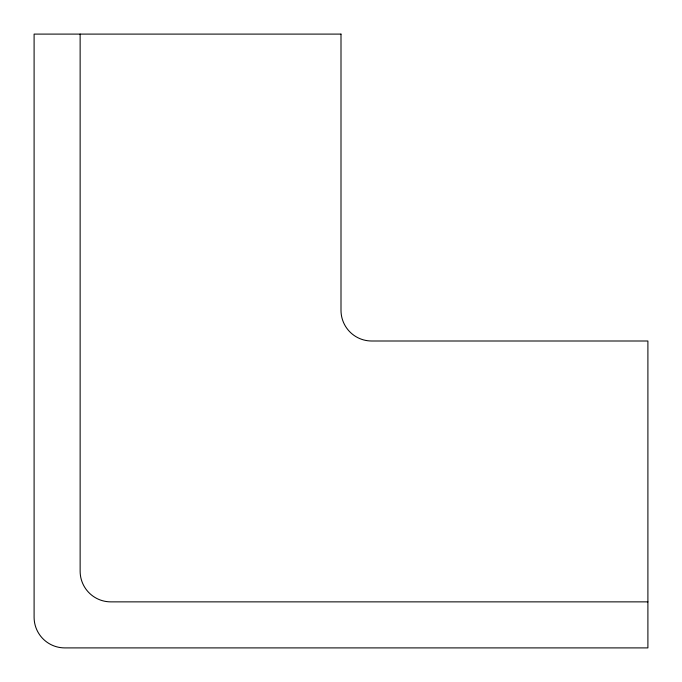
<?xml version="1.0" encoding="UTF-8"?>
<svg xmlns="http://www.w3.org/2000/svg" width="682" height="682" viewBox="0 0 682 682"><rect width="100%" height="100%" fill="white"/><g stroke="black" fill="none" stroke-linecap="round" stroke-linejoin="round"><path stroke-width="1.02" d="M647.9 601.865L110.825 601.865A30.69 30.69 0 0 1 80.135 571.175L80.135 34.1M341 34.1L34.1 34.1L34.1 617.21A30.69 30.69 0 0 0 64.79 647.9L647.9 647.9L647.9 341L371.69 341A30.69 30.69 0 0 1 341 310.31L341 34.1"/></g></svg>
